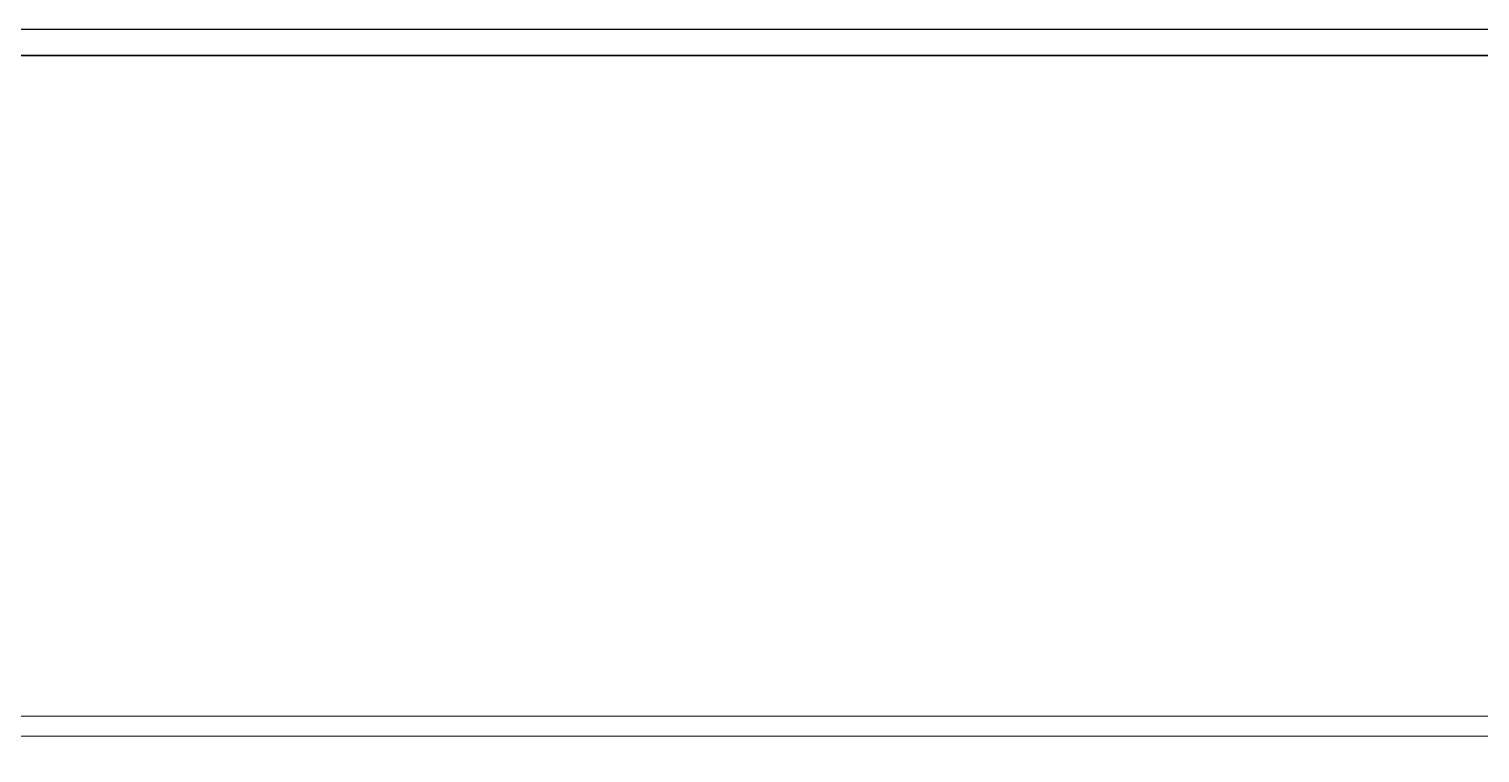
# Model space of a CAD drawing. Header units: millimetres. Extents: x 1676 to 1802, y 1105 to 1194.
# Drawn here: x 1706.24 to 1738.94, y 1177.4 to 1193.71 of the extents above; entities that cross this region are included whole.
import ezdxf
from ezdxf.enums import TextEntityAlignment as Align

# ---------------------------------------------------------------- set-up
doc = ezdxf.new("R2010")
doc.units = ezdxf.units.MM
for name, color, linetype, lineweight in [('KOP', 7, 'Continuous', 20), ('KOP GARIS', 1, 'Continuous', 30), ('lan', 7, 'Continuous', 15)]:
    doc.layers.add(name, color=color, linetype=linetype, lineweight=lineweight)
doc.styles.add('BOLD', font='arial.ttf')

# ---------------------------------------------------------------- blocks, each defined once
blk = doc.blocks.new('KOP A3 DED')
blk.add_lwpolyline([(-21, 29.697), (21, 29.697), (21, 0), (-21, 0), (-21, 29.697)])
at = {"layer": 'KOP GARIS'}
blk.add_lwpolyline([(-20.8, 29.497), (20.8, 29.497), (20.8, 0.2), (-20.8, 0.2)], close=True, dxfattribs=at)
at = {"layer": 'KOP', "style": 'BOLD'}
for tag, p in [('JUDUL1', (15.945, 4.092)), ('JUDUL2', (15.945, 3.747)), ('JUDUL3', (15.945, 3.427)), ('NO', (17.215, 1.101)), ('REFF', (17.207, 0.727)), ('FILE', (17.189, 0.336))]:
    blk.add_attdef(tag, p, '', height=0.12, dxfattribs=at)
for tag, p in [('SCALE1', (18.171, 1.948)), ('NAME', (16.363, 1.738)), ('SCALE2', (18.169, 1.733)), ('DATE', (19.9, 1.757)), ('SCALE3', (18.17, 1.521))]:
    blk.add_attdef(tag, text='', height=0.12, dxfattribs=at).set_placement(p, align=Align.MIDDLE_CENTER)

msp = doc.modelspace()

# ---------------------------------------------------------------- linework, layer by layer
at = {"layer": 'lan', "linetype": 'ByBlock'}
for p, q in [((1692.788, 1178.227), (1767.688, 1178.227)), ((1767.688, 1177.777), (1692.788, 1177.777))]:
    msp.add_line(p, q, dxfattribs=at)

# ---------------------------------------------------------------- block references
at = {"xscale": 3, "yscale": 3, "zscale": 3}
msp.add_blockref('KOP A3 DED', (1739.225, 1104.618), dxfattribs=at)

doc.saveas('drawing.dxf')
